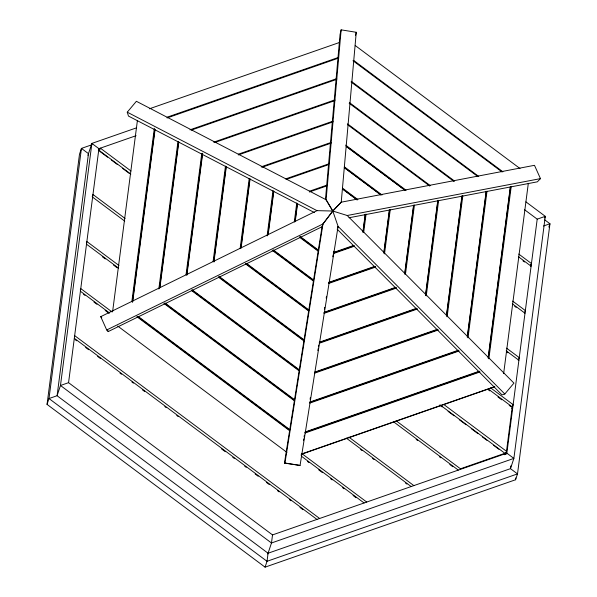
<?xml version="1.0" encoding="UTF-8"?>
<svg xmlns="http://www.w3.org/2000/svg" width="597" height="597" viewBox="0 0 597 597"><rect width="100%" height="100%" fill="white"/><g stroke="black" fill="none" stroke-linecap="round" stroke-linejoin="round"><path stroke-width="0.9" d="M325.44 199.749L340.044 34.536L341.141 29.85L356.252 32.283L341.23 202.182L332.775 211.032L316.985 210.644L127.258 112.176L136.385 101.289L326.111 199.756L332.783 211.032L347.215 215.502L513.942 383.11L504.816 393.998L502.017 394.886L337.163 229.166M341.141 29.85L326.111 199.756L332.775 211.032L341.23 202.182L534.479 165.317L540.472 178.63L537.367 181.824L349.036 217.756M544.733 219.853L549.956 223.756L517.509 473.899L515.562 479.757L265.075 567.15L47.044 404.4L79.491 154.257L81.438 148.407L91.983 144.728M510.502 468.57L513.883 458.406L506.853 453.16L272.523 534.919L68.558 382.67L98.915 148.66L91.878 143.414L87.931 155.272M112.609 311.664L137.414 120.437M131.885 301.381L154.347 128.213M132.392 302.239L154.795 129.571M132.728 301.821L155.071 129.579M158.832 289.015L177.973 141.474M159.586 288.023L178.54 141.914M159.921 287.62L178.824 141.914M186.025 274.807L201.726 153.81M186.652 274.799L202.413 153.28M186.876 275.254L202.696 153.325M213.092 261.598L225.479 166.093M213.726 261.516L226.047 166.541M213.942 262.038L226.33 166.533M240.166 248.307L249.233 178.428M240.8 248.218L249.792 178.884M241.136 247.837L250.083 178.869M267.12 235.934L272.978 190.771M267.859 235.054L273.56 191.137M268.21 234.539L273.829 191.212M294.291 221.942L296.754 202.958M294.933 221.771L297.306 203.465M295.254 221.472L297.597 203.398M47.044 404.4L48.991 398.55L57.066 395.729L268.068 553.225L267.023 561.299L265.075 567.15M272.523 534.919L271.478 542.986L267.814 554.001M362.864 232.345L365.207 214.271M363.118 231.808L365.371 214.413M363.722 232.181L366.073 214.107M383.759 253.121L389.378 209.801M383.983 252.792L389.565 209.793M384.505 253.874L390.244 209.629M404.624 274.127L413.572 205.167M404.87 273.657L413.743 205.256M405.49 273.963L414.437 204.995M425.497 295.127L437.765 200.54M425.624 295.59L437.944 200.622M426.243 295.873L438.631 200.376M446.377 316.044L461.959 195.965M446.608 315.671L462.138 195.995M447.123 316.798L462.817 195.801M467.25 337.044L486.152 191.338M467.488 336.604L486.324 191.413M467.996 337.798L487.01 191.174M488.115 358.036L510.345 186.712M488.361 357.603L510.517 186.786M488.861 358.79L511.211 186.548M503.637 373.603L528.323 183.301M505.808 452.414L505.569 454.265L506.547 451.339L443.825 404.52M506.114 454.235L512.353 406.139M530.718 264.613L530.472 266.478L531.449 263.531L518.756 254.061M506.853 453.16L537.203 219.151L524.502 209.674M136.668 127.788L91.878 143.414L60.476 385.49L57.096 395.654L88.468 153.653L81.438 148.407L48.991 398.55L267.023 561.299L517.509 473.899L510.472 468.652L510.838 465.876M515.562 479.757L515.801 477.906M337.626 227.778L338.089 226.39L300.06 465.436L284.448 463.093L322.052 226.741L322.977 223.965L332.79 211.025L338.089 226.39L504.816 393.998M284.448 463.093L284.948 463.003L322.977 223.965L332.79 211.032M301.172 455.407L301.47 453.571M303.515 440.69L303.806 438.855M304.097 437.011L304.395 435.176M310.097 399.303L310.388 397.468M317.85 350.566L318.141 348.723M318.44 346.887L318.731 345.044M324.432 309.179L324.731 307.343M326.193 298.142L326.484 296.306M332.775 256.762L333.066 254.919M333.357 253.083L333.648 251.24M355.521 35.41L356.252 32.283M98.348 150.354L98.915 148.66L136.094 135.691M99.393 151.086L100.363 148.153L130.982 171.003M92.236 196.689L92.968 194.495L125.086 218.472M86.378 243.001L86.864 241.539L118.967 265.501M80.274 290.045L80.759 288.582L112.124 311.992M544.725 218.024L545.285 216.33L525.905 201.861M548.844 227.099L549.956 223.756L543.494 226.009M524.614 312.768L525.345 310.574L512.659 301.104M518.271 360.543L519.241 357.618L506.554 348.148M511.816 408.423L513.144 404.662L490.756 387.953M504.413 454.757L504.905 453.295L439.944 404.811M322.052 226.741L108.229 331.559L106.721 329.969L100.736 316.656L316.985 210.644M106.721 329.969L322.977 223.965M149.399 108.796L339.089 42.611M167.1 117.206L338.626 57.357M167.063 117.952L338.633 58.073M189.965 129.84L336.753 78.625M191.256 130.109L336.76 79.341M213.704 142.168L334.88 99.893M214.995 142.437L334.887 100.602M238.315 154.198L333.007 121.154M238.285 154.944L332.969 121.885M261.165 166.839L331.141 142.422M262.008 167.279L331.096 143.153M285.739 178.876L329.29 163.682M286.269 179.406L328.357 164.72M309.38 191.241L326.619 185.227M309.35 191.988L326.566 185.98M333.544 252.464L353.342 245.561M333.424 252.956L354.349 245.658M333.387 253.531L354.073 246.315M328.872 282.359L374.998 266.269M328.708 282.866L375.185 266.65M328.708 283.426L375.737 267.016M68.558 382.67L60.476 385.49L271.478 542.986L513.883 458.406L545.285 216.33L537.203 219.151M324.149 312.276L395.841 287.261M323.97 312.783L396.042 287.635M323.977 313.343L396.58 288.008M319.402 342.193L416.691 308.246M319.216 342.708L416.907 308.619M319.238 343.26L417.437 309M314.656 372.11L437.556 329.231M314.418 372.647L437.817 329.589M314.492 373.185L438.295 329.984M309.903 402.035L458.421 350.215M309.664 402.565L457.802 350.879M309.739 403.102L459.16 350.969M305.149 431.959L479.287 371.2M304.918 432.489L479.54 371.558M304.985 433.026L480.033 371.953M301.948 453.854L494.271 386.752M301.604 454.205L494.809 386.789M504.905 453.295L460.459 468.802L396.221 420.855M268.068 553.225L510.472 468.652M347.215 215.502L540.472 178.63M284.948 463.003L300.06 465.436M314.41 212.562L128.474 116.064L127.258 112.176M355.245 45.544L520.017 168.533M353.909 60.588L502.905 171.802M352.969 60.73L502.047 171.973M351.29 81.304L478.712 176.421M351.096 82.005L477.854 176.585M349.409 102.572L454.518 181.033M349.178 103.251L453.936 181.443M347.529 123.848L430.318 185.645M347.461 124.601L429.75 186.063M518.405 256.717L531.106 266.195M523.009 260.889L524.502 262.001M345.656 145.123L406.117 190.256M346.327 146.437L405.259 190.421M346.156 146.34L404.818 190.122M344.432 166.884L382.035 194.95M344.462 167.712L381.058 195.032M344.268 167.608L380.632 194.749M512.308 303.761L525.002 313.238M514.666 306.261L516.159 307.373M342.506 188.115L357.894 199.607M342.424 188.868L357.051 199.786M342.372 188.868L357.193 199.928M506.204 350.812L518.897 360.282M506.331 351.633L507.823 352.745M300.134 236.479L318.417 250.128M299.791 236.793L318.313 250.621M299.91 237.509L318.231 251.188M488.398 389.117L512.301 406.96M488.286 389.766L489.779 390.878M497.988 397.005L501.719 399.789M509.181 405.363L510.674 406.475M273.187 249.845L313.515 279.948M273.471 250.628L313.544 280.538M272.142 250.262L313.432 281.083M98.721 150.116L130.833 174.078M100.139 151.638L107.609 157.212M111.34 159.996L117.31 164.459M122.542 168.361L129.258 173.376M440.616 405.781L442.108 406.893M448.078 411.348L454.056 415.81M459.28 419.713L465.996 424.728M471.227 428.631L477.943 433.646M482.428 436.989L486.906 440.332M493.622 445.347L498.853 449.25M246.852 263.665L308.768 309.88M245.658 263.344L308.776 310.462M245.889 264.143L308.589 310.947M219.778 276.933L304.007 339.812M218.592 276.62L304.015 340.38M218.808 277.411L303.836 340.872M92.625 197.159L124.713 221.114M393.363 421.639L458.287 470.1M416.169 439.392L417.661 440.511M439.317 456.675L440.817 457.795M449.78 464.481L452.765 466.712M191.958 289.649L299.254 369.737M192.264 290.448L299.254 370.304M191.734 290.679L299.082 370.804M348.894 437.131L413.848 485.607M86.52 244.203L118.609 268.157M346.245 438.071L411.176 486.54M164.884 302.918L294.493 399.662M102.311 256.725L105.303 258.956M113.512 265.083L117.243 267.866M165.227 303.746L294.455 400.206M360.618 449.526L362.11 450.645M372.558 458.444L374.05 459.556M405.408 482.958L406.9 484.077M163.914 303.388L294.321 400.729M138.556 316.738L289.739 429.586M137.407 316.455L289.702 430.131M136.84 316.664L289.567 430.653M301.776 453.556L366.737 502.047M80.416 291.246L109.527 312.977M301.366 456.168L364.073 502.972M83.52 294.299L85.013 295.411M93.975 302.097L96.96 304.328M105.176 310.455L108.908 313.246M307.522 461.496L309.015 462.615M318.723 469.861L322.455 472.645M330.671 478.772L332.163 479.891M342.618 487.689L344.111 488.809M353.073 495.495L356.058 497.726M117.691 326.052L286.933 452.384M74.655 335.626L319.634 518.48M74.312 338.29L316.962 519.412M75.177 339.671L76.67 340.783M85.632 347.469L88.625 349.7M97.587 356.394L100.572 358.618M119.99 373.118L121.482 374.229M131.937 382.035L133.437 383.147M142.399 389.841L144.638 391.513M164.802 406.564L166.294 407.676M176.749 415.482L178.249 416.602M221.562 448.937L225.3 451.72M232.77 457.295L234.263 458.414M244.718 466.212L246.21 467.332M255.173 474.018L258.158 476.249M266.374 482.383L269.366 484.615M277.583 490.741L279.075 491.861M289.53 499.667L291.023 500.779M299.985 507.472L302.97 509.696M100.736 316.656L101.744 317.708M107.482 329.984L108.229 331.559"/></g></svg>
